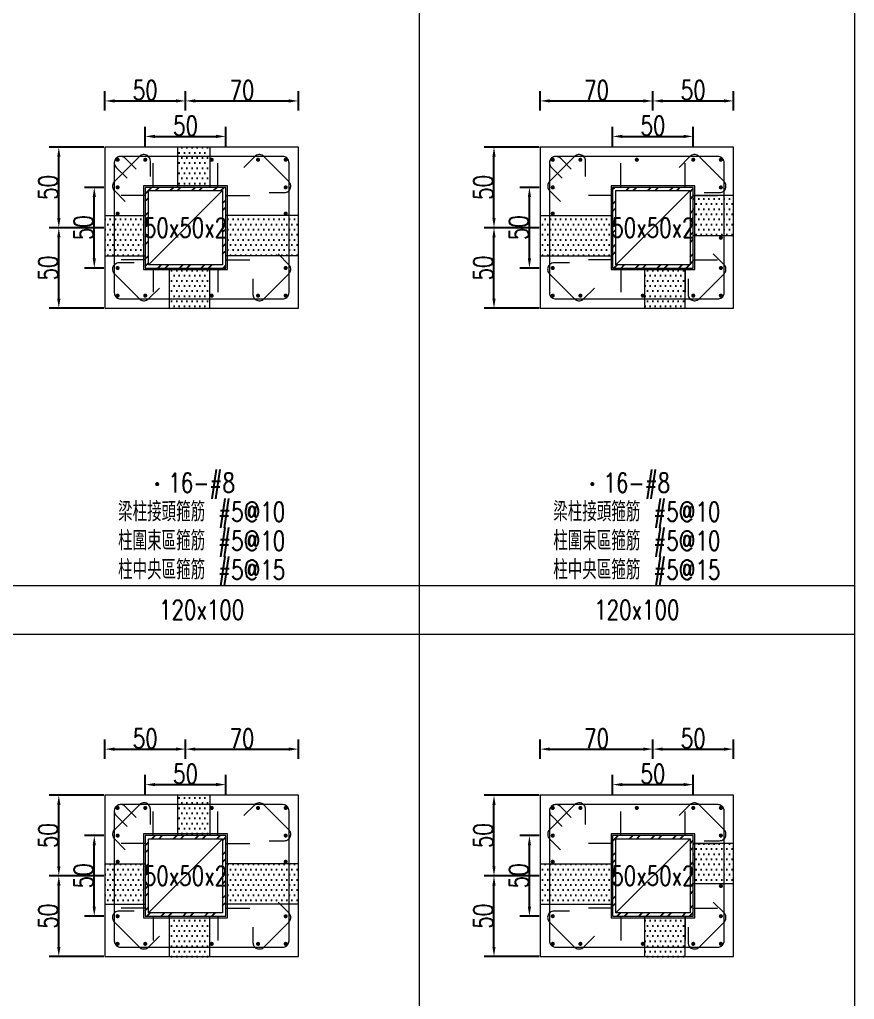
# Model space of a CAD drawing. Header units: millimetres. Extents: x 0 to 3905, y 0 to 8880.
# Drawn here: x 3387 to 3905, y 4999 to 5607 of the extents above; entities that cross this region are included whole.
import ezdxf
from ezdxf.enums import TextEntityAlignment as Align

# ---------------------------------------------------------------- set-up
doc = ezdxf.new("R2010")
doc.units = ezdxf.units.MM
doc.layers.get('DEFPOINTS').update_dxf_attribs({"color": 3})
for name, color, linetype in [('Hatch線', 6, 'Continuous'), ('TC-鋼粱', 132, 'Continuous'), ('主筋斷面', 2, 'Continuous'), ('文字-主筋根數', 7, 'Continuous'), ('文字-剪力筋 中央區', 7, 'Continuous'), ('文字-剪力筋-BC', 7, 'Continuous'), ('文字-剪力筋-圍束區', 7, 'Continuous'), ('文字-斷面尺寸', 7, 'Continuous'), ('文字-輔助字', 7, 'Continuous'), ('柱斷面線', 4, 'Continuous'), ('標註字', 4, 'Continuous'), ('箍筋線', 1, 'Continuous'), ('網格線', 7, 'Continuous'), ('鋼柱', 11, 'Continuous')]:
    doc.layers.add(name, color=color, linetype=linetype)
doc.styles.add('note', font='txt.shx', dxfattribs={"width": 0.75, "height": 12})
doc.styles.add('txt', font='txt.shx', dxfattribs={"height": 0.2, "bigfont": 'chineset.shx'})
doc.dimstyles.new('RCAD_DIM', dxfattribs={"dimtxt": 12, "dimasz": 6, "dimexe": 6, "dimexo": 0.625, "dimtad": 1, "dimdec": 0, "dimdsep": 46, "dimtxsty": 'note', "dimcen": 2.5, "dimclrd": 256, "dimclre": 256, "dimclrt": 256, "dimadec": 0, "dimazin": 0, "dimtfac": 1, "dimtmove": 0, "dimatfit": 3, "dimfxl": 0, "dimtolj": 1, "dimarcsym": 0})

# ---------------------------------------------------------------- blocks, each defined once
blk = doc.blocks.new('*D1938')
at = {"layer": 'DEFPOINTS', "color": 0}
for p in [(3515, 5132.62), (3465, 5126), (3515, 5126)]:
    blk.add_point(p, dxfattribs=at)
at = {"layer": '標註字', "lineweight": -2}
for p, q in [((3465, 5126.62), (3465, 5138.62)), ((3515, 5126.62), (3515, 5138.62)), ((3471, 5132.62), (3509, 5132.62))]:
    blk.add_line(p, q, dxfattribs=at)
at = {"layer": '標註字'}
for points in [[(3471, 5133.62), (3471, 5131.62), (3465, 5132.62)], [(3509, 5131.62), (3509, 5133.62), (3515, 5132.62)]]:
    blk.add_solid(points, dxfattribs=at)
at = {"layer": '標註字', "insert": (3490, 5139.25), "char_height": 12, "attachment_point": 5, "style": 'note'}
blk.add_mtext('\\A1;50', dxfattribs=at)
blk = doc.blocks.new('*D1939')
at = {"layer": 'DEFPOINTS', "color": 0}
for p in [(3433.38, 5101), (3440, 5101), (3440, 5051)]:
    blk.add_point(p, dxfattribs=at)
at = {"layer": '標註字', "lineweight": -2}
for p, q in [((3439.38, 5101), (3427.38, 5101)), ((3433.38, 5057), (3433.38, 5095)), ((3439.38, 5051), (3427.38, 5051))]:
    blk.add_line(p, q, dxfattribs=at)
at = {"layer": '標註字'}
for points in [[(3434.38, 5095), (3432.38, 5095), (3433.38, 5101)], [(3432.38, 5057), (3434.38, 5057), (3433.38, 5051)]]:
    blk.add_solid(points, dxfattribs=at)
at = {"layer": '標註字', "insert": (3426.75, 5076), "char_height": 12, "attachment_point": 5, "rotation": 90, "style": 'note'}
blk.add_mtext('\\A1;50', dxfattribs=at)
blk = doc.blocks.new('*D1940')
at = {"layer": 'DEFPOINTS', "color": 0}
for p in [(3490, 5154.62), (3440, 5148), (3490, 5148)]:
    blk.add_point(p, dxfattribs=at)
at = {"layer": '標註字', "lineweight": -2}
for p, q in [((3440, 5148.62), (3440, 5160.62)), ((3490, 5148.62), (3490, 5160.62)), ((3446, 5154.62), (3484, 5154.62))]:
    blk.add_line(p, q, dxfattribs=at)
at = {"layer": '標註字'}
for points in [[(3446, 5155.62), (3446, 5153.62), (3440, 5154.62)], [(3484, 5153.62), (3484, 5155.62), (3490, 5154.62)]]:
    blk.add_solid(points, dxfattribs=at)
at = {"layer": '標註字', "insert": (3465, 5161.25), "char_height": 12, "attachment_point": 5, "style": 'note'}
blk.add_mtext('\\A1;50', dxfattribs=at)
blk = doc.blocks.new('*D1941')
at = {"layer": 'DEFPOINTS', "color": 0}
for p in [(3560, 5154.62), (3490, 5148), (3560, 5148)]:
    blk.add_point(p, dxfattribs=at)
at = {"layer": '標註字', "lineweight": -2}
for p, q in [((3490, 5148.62), (3490, 5160.62)), ((3560, 5148.62), (3560, 5160.62)), ((3496, 5154.62), (3554, 5154.62))]:
    blk.add_line(p, q, dxfattribs=at)
at = {"layer": '標註字'}
for points in [[(3496, 5155.62), (3496, 5153.62), (3490, 5154.62)], [(3554, 5153.62), (3554, 5155.62), (3560, 5154.62)]]:
    blk.add_solid(points, dxfattribs=at)
at = {"layer": '標註字', "insert": (3525, 5161.25), "char_height": 12, "attachment_point": 5, "style": 'note'}
blk.add_mtext('\\A1;70', dxfattribs=at)
blk = doc.blocks.new('*D1942')
at = {"layer": 'DEFPOINTS', "color": 0}
for p in [(3411.38, 5076), (3440, 5076), (3440, 5026)]:
    blk.add_point(p, dxfattribs=at)
at = {"layer": '標註字', "lineweight": -2}
for p, q in [((3439.38, 5076), (3405.38, 5076)), ((3411.38, 5032), (3411.38, 5070)), ((3439.38, 5026), (3405.38, 5026))]:
    blk.add_line(p, q, dxfattribs=at)
at = {"layer": '標註字'}
for points in [[(3412.38, 5070), (3410.38, 5070), (3411.38, 5076)], [(3410.38, 5032), (3412.38, 5032), (3411.38, 5026)]]:
    blk.add_solid(points, dxfattribs=at)
at = {"layer": '標註字', "insert": (3404.75, 5051), "char_height": 12, "attachment_point": 5, "rotation": 90, "style": 'note'}
blk.add_mtext('\\A1;50', dxfattribs=at)
blk = doc.blocks.new('*D1943')
at = {"layer": 'DEFPOINTS', "color": 0}
for p in [(3411.38, 5126), (3440, 5126), (3440, 5076)]:
    blk.add_point(p, dxfattribs=at)
at = {"layer": '標註字', "lineweight": -2}
for p, q in [((3439.38, 5126), (3405.38, 5126)), ((3411.38, 5082), (3411.38, 5120)), ((3439.38, 5076), (3405.38, 5076))]:
    blk.add_line(p, q, dxfattribs=at)
at = {"layer": '標註字'}
for points in [[(3412.38, 5120), (3410.38, 5120), (3411.38, 5126)], [(3410.38, 5082), (3412.38, 5082), (3411.38, 5076)]]:
    blk.add_solid(points, dxfattribs=at)
at = {"layer": '標註字', "insert": (3404.75, 5101), "char_height": 12, "attachment_point": 5, "rotation": 90, "style": 'note'}
blk.add_mtext('\\A1;50', dxfattribs=at)
blk = doc.blocks.new('Circle_Filled')
at = {"const_width": 0.5}
blk.add_lwpolyline([(-0.25, 0, 1), (0.25, 0, 1)], format="xyb", close=True, dxfattribs=at)
blk = doc.blocks.new('*D1944')
at = {"layer": 'DEFPOINTS', "color": 0}
for p in [(3515, 5534.62), (3465, 5528), (3515, 5528)]:
    blk.add_point(p, dxfattribs=at)
at = {"layer": '標註字', "lineweight": -2}
for p, q in [((3465, 5528.62), (3465, 5540.62)), ((3515, 5528.62), (3515, 5540.62)), ((3471, 5534.62), (3509, 5534.62))]:
    blk.add_line(p, q, dxfattribs=at)
at = {"layer": '標註字'}
for points in [[(3471, 5535.62), (3471, 5533.62), (3465, 5534.62)], [(3509, 5533.62), (3509, 5535.62), (3515, 5534.62)]]:
    blk.add_solid(points, dxfattribs=at)
at = {"layer": '標註字', "insert": (3490, 5541.25), "char_height": 12, "attachment_point": 5, "style": 'note'}
blk.add_mtext('\\A1;50', dxfattribs=at)
blk = doc.blocks.new('*D1945')
at = {"layer": 'DEFPOINTS', "color": 0}
for p in [(3433.38, 5503), (3440, 5503), (3440, 5453)]:
    blk.add_point(p, dxfattribs=at)
at = {"layer": '標註字', "lineweight": -2}
for p, q in [((3439.38, 5503), (3427.38, 5503)), ((3433.38, 5459), (3433.38, 5497)), ((3439.38, 5453), (3427.38, 5453))]:
    blk.add_line(p, q, dxfattribs=at)
at = {"layer": '標註字'}
for points in [[(3434.38, 5497), (3432.38, 5497), (3433.38, 5503)], [(3432.38, 5459), (3434.38, 5459), (3433.38, 5453)]]:
    blk.add_solid(points, dxfattribs=at)
at = {"layer": '標註字', "insert": (3426.75, 5478), "char_height": 12, "attachment_point": 5, "rotation": 90, "style": 'note'}
blk.add_mtext('\\A1;50', dxfattribs=at)
blk = doc.blocks.new('*D1946')
at = {"layer": 'DEFPOINTS', "color": 0}
for p in [(3490, 5556.62), (3440, 5550), (3490, 5550)]:
    blk.add_point(p, dxfattribs=at)
at = {"layer": '標註字', "lineweight": -2}
for p, q in [((3440, 5550.62), (3440, 5562.62)), ((3490, 5550.62), (3490, 5562.62)), ((3446, 5556.62), (3484, 5556.62))]:
    blk.add_line(p, q, dxfattribs=at)
at = {"layer": '標註字'}
for points in [[(3446, 5557.62), (3446, 5555.62), (3440, 5556.62)], [(3484, 5555.62), (3484, 5557.62), (3490, 5556.62)]]:
    blk.add_solid(points, dxfattribs=at)
at = {"layer": '標註字', "insert": (3465, 5563.25), "char_height": 12, "attachment_point": 5, "style": 'note'}
blk.add_mtext('\\A1;50', dxfattribs=at)
blk = doc.blocks.new('*D1947')
at = {"layer": 'DEFPOINTS', "color": 0}
for p in [(3560, 5556.62), (3490, 5550), (3560, 5550)]:
    blk.add_point(p, dxfattribs=at)
at = {"layer": '標註字', "lineweight": -2}
for p, q in [((3490, 5550.62), (3490, 5562.62)), ((3560, 5550.62), (3560, 5562.62)), ((3496, 5556.62), (3554, 5556.62))]:
    blk.add_line(p, q, dxfattribs=at)
at = {"layer": '標註字'}
for points in [[(3496, 5557.62), (3496, 5555.62), (3490, 5556.62)], [(3554, 5555.62), (3554, 5557.62), (3560, 5556.62)]]:
    blk.add_solid(points, dxfattribs=at)
at = {"layer": '標註字', "insert": (3525, 5563.25), "char_height": 12, "attachment_point": 5, "style": 'note'}
blk.add_mtext('\\A1;70', dxfattribs=at)
blk = doc.blocks.new('*D1948')
at = {"layer": 'DEFPOINTS', "color": 0}
for p in [(3411.38, 5478), (3440, 5478), (3440, 5428)]:
    blk.add_point(p, dxfattribs=at)
at = {"layer": '標註字', "lineweight": -2}
for p, q in [((3439.38, 5478), (3405.38, 5478)), ((3411.38, 5434), (3411.38, 5472)), ((3439.38, 5428), (3405.38, 5428))]:
    blk.add_line(p, q, dxfattribs=at)
at = {"layer": '標註字'}
for points in [[(3412.38, 5472), (3410.38, 5472), (3411.38, 5478)], [(3410.38, 5434), (3412.38, 5434), (3411.38, 5428)]]:
    blk.add_solid(points, dxfattribs=at)
at = {"layer": '標註字', "insert": (3404.75, 5453), "char_height": 12, "attachment_point": 5, "rotation": 90, "style": 'note'}
blk.add_mtext('\\A1;50', dxfattribs=at)
blk = doc.blocks.new('*D1949')
at = {"layer": 'DEFPOINTS', "color": 0}
for p in [(3411.38, 5528), (3440, 5528), (3440, 5478)]:
    blk.add_point(p, dxfattribs=at)
at = {"layer": '標註字', "lineweight": -2}
for p, q in [((3439.38, 5528), (3405.38, 5528)), ((3411.38, 5484), (3411.38, 5522)), ((3439.38, 5478), (3405.38, 5478))]:
    blk.add_line(p, q, dxfattribs=at)
at = {"layer": '標註字'}
for points in [[(3412.38, 5522), (3410.38, 5522), (3411.38, 5528)], [(3410.38, 5484), (3412.38, 5484), (3411.38, 5478)]]:
    blk.add_solid(points, dxfattribs=at)
at = {"layer": '標註字', "insert": (3404.75, 5503), "char_height": 12, "attachment_point": 5, "rotation": 90, "style": 'note'}
blk.add_mtext('\\A1;50', dxfattribs=at)
blk = doc.blocks.new('*D2070')
at = {"layer": 'DEFPOINTS', "color": 0}
for p in [(3805, 5132.62), (3755, 5126), (3805, 5126)]:
    blk.add_point(p, dxfattribs=at)
at = {"layer": '標註字', "lineweight": -2}
for p, q in [((3755, 5126.62), (3755, 5138.62)), ((3805, 5126.62), (3805, 5138.62)), ((3761, 5132.62), (3799, 5132.62))]:
    blk.add_line(p, q, dxfattribs=at)
at = {"layer": '標註字'}
for points in [[(3761, 5133.62), (3761, 5131.62), (3755, 5132.62)], [(3799, 5131.62), (3799, 5133.62), (3805, 5132.62)]]:
    blk.add_solid(points, dxfattribs=at)
at = {"layer": '標註字', "insert": (3780, 5139.25), "char_height": 12, "attachment_point": 5, "style": 'note'}
blk.add_mtext('\\A1;50', dxfattribs=at)
blk = doc.blocks.new('*D2071')
at = {"layer": 'DEFPOINTS', "color": 0}
for p in [(3703.375, 5101), (3710, 5101), (3710, 5051)]:
    blk.add_point(p, dxfattribs=at)
at = {"layer": '標註字', "lineweight": -2}
for p, q in [((3709.375, 5101), (3697.375, 5101)), ((3703.375, 5057), (3703.375, 5095)), ((3709.375, 5051), (3697.375, 5051))]:
    blk.add_line(p, q, dxfattribs=at)
at = {"layer": '標註字'}
for points in [[(3704.375, 5095), (3702.375, 5095), (3703.375, 5101)], [(3702.375, 5057), (3704.375, 5057), (3703.375, 5051)]]:
    blk.add_solid(points, dxfattribs=at)
at = {"layer": '標註字', "insert": (3696.75, 5076), "char_height": 12, "attachment_point": 5, "rotation": 90, "style": 'note'}
blk.add_mtext('\\A1;50', dxfattribs=at)
blk = doc.blocks.new('*D2072')
at = {"layer": 'DEFPOINTS', "color": 0}
for p in [(3780, 5154.62), (3710, 5148), (3780, 5148)]:
    blk.add_point(p, dxfattribs=at)
at = {"layer": '標註字', "lineweight": -2}
for p, q in [((3710, 5148.62), (3710, 5160.62)), ((3780, 5148.62), (3780, 5160.62)), ((3716, 5154.62), (3774, 5154.62))]:
    blk.add_line(p, q, dxfattribs=at)
at = {"layer": '標註字'}
for points in [[(3716, 5155.62), (3716, 5153.62), (3710, 5154.62)], [(3774, 5153.62), (3774, 5155.62), (3780, 5154.62)]]:
    blk.add_solid(points, dxfattribs=at)
at = {"layer": '標註字', "insert": (3745, 5161.25), "char_height": 12, "attachment_point": 5, "style": 'note'}
blk.add_mtext('\\A1;70', dxfattribs=at)
blk = doc.blocks.new('*D2073')
at = {"layer": 'DEFPOINTS', "color": 0}
for p in [(3830, 5154.62), (3780, 5148), (3830, 5148)]:
    blk.add_point(p, dxfattribs=at)
at = {"layer": '標註字', "lineweight": -2}
for p, q in [((3780, 5148.62), (3780, 5160.62)), ((3830, 5148.62), (3830, 5160.62)), ((3786, 5154.62), (3824, 5154.62))]:
    blk.add_line(p, q, dxfattribs=at)
at = {"layer": '標註字'}
for points in [[(3786, 5155.62), (3786, 5153.62), (3780, 5154.62)], [(3824, 5153.62), (3824, 5155.62), (3830, 5154.62)]]:
    blk.add_solid(points, dxfattribs=at)
at = {"layer": '標註字', "insert": (3805, 5161.25), "char_height": 12, "attachment_point": 5, "style": 'note'}
blk.add_mtext('\\A1;50', dxfattribs=at)
blk = doc.blocks.new('*D2074')
at = {"layer": 'DEFPOINTS', "color": 0}
for p in [(3681.38, 5076), (3710, 5076), (3710, 5026)]:
    blk.add_point(p, dxfattribs=at)
at = {"layer": '標註字', "lineweight": -2}
for p, q in [((3709.38, 5076), (3675.38, 5076)), ((3681.38, 5032), (3681.38, 5070)), ((3709.38, 5026), (3675.38, 5026))]:
    blk.add_line(p, q, dxfattribs=at)
at = {"layer": '標註字'}
for points in [[(3682.38, 5070), (3680.38, 5070), (3681.38, 5076)], [(3680.38, 5032), (3682.38, 5032), (3681.38, 5026)]]:
    blk.add_solid(points, dxfattribs=at)
at = {"layer": '標註字', "insert": (3674.75, 5051), "char_height": 12, "attachment_point": 5, "rotation": 90, "style": 'note'}
blk.add_mtext('\\A1;50', dxfattribs=at)
blk = doc.blocks.new('*D2075')
at = {"layer": 'DEFPOINTS', "color": 0}
for p in [(3681.38, 5126), (3710, 5126), (3710, 5076)]:
    blk.add_point(p, dxfattribs=at)
at = {"layer": '標註字', "lineweight": -2}
for p, q in [((3709.38, 5126), (3675.38, 5126)), ((3681.38, 5082), (3681.38, 5120)), ((3709.38, 5076), (3675.38, 5076))]:
    blk.add_line(p, q, dxfattribs=at)
at = {"layer": '標註字'}
for points in [[(3682.38, 5120), (3680.38, 5120), (3681.38, 5126)], [(3680.38, 5082), (3682.38, 5082), (3681.38, 5076)]]:
    blk.add_solid(points, dxfattribs=at)
at = {"layer": '標註字', "insert": (3674.75, 5101), "char_height": 12, "attachment_point": 5, "rotation": 90, "style": 'note'}
blk.add_mtext('\\A1;50', dxfattribs=at)
blk = doc.blocks.new('*D2076')
at = {"layer": 'DEFPOINTS', "color": 0}
for p in [(3805, 5534.62), (3755, 5528), (3805, 5528)]:
    blk.add_point(p, dxfattribs=at)
at = {"layer": '標註字', "lineweight": -2}
for p, q in [((3755, 5528.62), (3755, 5540.62)), ((3805, 5528.62), (3805, 5540.62)), ((3761, 5534.62), (3799, 5534.62))]:
    blk.add_line(p, q, dxfattribs=at)
at = {"layer": '標註字'}
for points in [[(3761, 5535.62), (3761, 5533.62), (3755, 5534.62)], [(3799, 5533.62), (3799, 5535.62), (3805, 5534.62)]]:
    blk.add_solid(points, dxfattribs=at)
at = {"layer": '標註字', "insert": (3780, 5541.25), "char_height": 12, "attachment_point": 5, "style": 'note'}
blk.add_mtext('\\A1;50', dxfattribs=at)
blk = doc.blocks.new('*D2077')
at = {"layer": 'DEFPOINTS', "color": 0}
for p in [(3703.375, 5503), (3710, 5503), (3710, 5453)]:
    blk.add_point(p, dxfattribs=at)
at = {"layer": '標註字', "lineweight": -2}
for p, q in [((3709.375, 5503), (3697.375, 5503)), ((3703.375, 5459), (3703.375, 5497)), ((3709.375, 5453), (3697.375, 5453))]:
    blk.add_line(p, q, dxfattribs=at)
at = {"layer": '標註字'}
for points in [[(3704.375, 5497), (3702.375, 5497), (3703.375, 5503)], [(3702.375, 5459), (3704.375, 5459), (3703.375, 5453)]]:
    blk.add_solid(points, dxfattribs=at)
at = {"layer": '標註字', "insert": (3696.75, 5478), "char_height": 12, "attachment_point": 5, "rotation": 90, "style": 'note'}
blk.add_mtext('\\A1;50', dxfattribs=at)
blk = doc.blocks.new('*D2078')
at = {"layer": 'DEFPOINTS', "color": 0}
for p in [(3780, 5556.62), (3710, 5550), (3780, 5550)]:
    blk.add_point(p, dxfattribs=at)
at = {"layer": '標註字', "lineweight": -2}
for p, q in [((3710, 5550.62), (3710, 5562.62)), ((3780, 5550.62), (3780, 5562.62)), ((3716, 5556.62), (3774, 5556.62))]:
    blk.add_line(p, q, dxfattribs=at)
at = {"layer": '標註字'}
for points in [[(3716, 5557.62), (3716, 5555.62), (3710, 5556.62)], [(3774, 5555.62), (3774, 5557.62), (3780, 5556.62)]]:
    blk.add_solid(points, dxfattribs=at)
at = {"layer": '標註字', "insert": (3745, 5563.25), "char_height": 12, "attachment_point": 5, "style": 'note'}
blk.add_mtext('\\A1;70', dxfattribs=at)
blk = doc.blocks.new('*D2079')
at = {"layer": 'DEFPOINTS', "color": 0}
for p in [(3830, 5556.62), (3780, 5550), (3830, 5550)]:
    blk.add_point(p, dxfattribs=at)
at = {"layer": '標註字', "lineweight": -2}
for p, q in [((3780, 5550.62), (3780, 5562.62)), ((3830, 5550.62), (3830, 5562.62)), ((3786, 5556.62), (3824, 5556.62))]:
    blk.add_line(p, q, dxfattribs=at)
at = {"layer": '標註字'}
for points in [[(3786, 5557.62), (3786, 5555.62), (3780, 5556.62)], [(3824, 5555.62), (3824, 5557.62), (3830, 5556.62)]]:
    blk.add_solid(points, dxfattribs=at)
at = {"layer": '標註字', "insert": (3805, 5563.25), "char_height": 12, "attachment_point": 5, "style": 'note'}
blk.add_mtext('\\A1;50', dxfattribs=at)
blk = doc.blocks.new('*D2080')
at = {"layer": 'DEFPOINTS', "color": 0}
for p in [(3681.38, 5478), (3710, 5478), (3710, 5428)]:
    blk.add_point(p, dxfattribs=at)
at = {"layer": '標註字', "lineweight": -2}
for p, q in [((3709.38, 5478), (3675.38, 5478)), ((3681.38, 5434), (3681.38, 5472)), ((3709.38, 5428), (3675.38, 5428))]:
    blk.add_line(p, q, dxfattribs=at)
at = {"layer": '標註字'}
for points in [[(3682.38, 5472), (3680.38, 5472), (3681.38, 5478)], [(3680.38, 5434), (3682.38, 5434), (3681.38, 5428)]]:
    blk.add_solid(points, dxfattribs=at)
at = {"layer": '標註字', "insert": (3674.75, 5453), "char_height": 12, "attachment_point": 5, "rotation": 90, "style": 'note'}
blk.add_mtext('\\A1;50', dxfattribs=at)
blk = doc.blocks.new('*D2081')
at = {"layer": 'DEFPOINTS', "color": 0}
for p in [(3681.38, 5528), (3710, 5528), (3710, 5478)]:
    blk.add_point(p, dxfattribs=at)
at = {"layer": '標註字', "lineweight": -2}
for p, q in [((3709.38, 5528), (3675.38, 5528)), ((3681.38, 5484), (3681.38, 5522)), ((3709.38, 5478), (3675.38, 5478))]:
    blk.add_line(p, q, dxfattribs=at)
at = {"layer": '標註字'}
for points in [[(3682.38, 5522), (3680.38, 5522), (3681.38, 5528)], [(3680.38, 5484), (3682.38, 5484), (3681.38, 5478)]]:
    blk.add_solid(points, dxfattribs=at)
at = {"layer": '標註字', "insert": (3674.75, 5503), "char_height": 12, "attachment_point": 5, "rotation": 90, "style": 'note'}
blk.add_mtext('\\A1;50', dxfattribs=at)

msp = doc.modelspace()

# ---------------------------------------------------------------- hatches: boundary and pattern name
at = {"layer": 'Hatch線'}
h = msp.add_hatch(dxfattribs=at)
h.set_pattern_fill('ANSI32', color=256, style=0)
h.paths.add_polyline_path([(3465, 5453), (3515, 5453), (3515, 5503), (3465, 5503)], flags=17)
h.paths.add_polyline_path([(3467, 5455), (3467, 5501), (3513, 5501), (3513, 5455)])
h = msp.add_hatch(dxfattribs=at)
h.set_pattern_fill('ANSI32', color=256, style=0)
h.paths.add_polyline_path([(3755, 5453), (3805, 5453), (3805, 5503), (3755, 5503)], flags=17)
h.paths.add_polyline_path([(3757, 5455), (3757, 5501), (3803, 5501), (3803, 5455)])
h = msp.add_hatch(dxfattribs=at)
h.set_pattern_fill('ANSI32', color=256, style=0)
h.paths.add_polyline_path([(3465, 5051), (3515, 5051), (3515, 5101), (3465, 5101)], flags=17)
h.paths.add_polyline_path([(3467, 5053), (3467, 5099), (3513, 5099), (3513, 5053)])
h = msp.add_hatch(dxfattribs=at)
h.set_pattern_fill('ANSI32', color=256, style=0)
h.paths.add_polyline_path([(3755, 5051), (3805, 5051), (3805, 5101), (3755, 5101)], flags=17)
h.paths.add_polyline_path([(3757, 5053), (3757, 5099), (3803, 5099), (3803, 5053)])
at = {"layer": 'TC-鋼粱'}
h = msp.add_hatch(dxfattribs=at)
h.set_pattern_fill('DOTS', color=256, scale=2, style=0)
h.paths.add_polyline_path([(3505, 5528), (3485, 5528), (3485, 5503), (3505, 5503)], flags=17)
h = msp.add_hatch(dxfattribs=at)
h.set_pattern_fill('DOTS', color=256, scale=2, style=0)
h.paths.add_polyline_path([(3830, 5473), (3830, 5498), (3805, 5498), (3805, 5473)], flags=17)
h = msp.add_hatch(dxfattribs=at)
h.set_pattern_fill('DOTS', color=256, scale=2, style=0)
h.paths.add_polyline_path([(3440, 5485.5), (3440, 5460.5), (3465, 5460.5), (3465, 5485.5)], flags=17)
h = msp.add_hatch(dxfattribs=at)
h.set_pattern_fill('DOTS', color=256, scale=2, style=0)
h.paths.add_polyline_path([(3560, 5460.5), (3560, 5485.5), (3515, 5485.5), (3515, 5460.5)], flags=17)
h = msp.add_hatch(dxfattribs=at)
h.set_pattern_fill('DOTS', color=256, scale=2, style=0)
h.paths.add_polyline_path([(3710, 5485.5), (3710, 5460.5), (3755, 5460.5), (3755, 5485.5)], flags=17)
h = msp.add_hatch(dxfattribs=at)
h.set_pattern_fill('DOTS', color=256, scale=2, style=0)
h.paths.add_polyline_path([(3480, 5428), (3505, 5428), (3505, 5453), (3480, 5453)], flags=17)
h = msp.add_hatch(dxfattribs=at)
h.set_pattern_fill('DOTS', color=256, scale=2, style=0)
h.paths.add_polyline_path([(3775, 5428), (3800, 5428), (3800, 5453), (3775, 5453)], flags=17)
h = msp.add_hatch(dxfattribs=at)
h.set_pattern_fill('DOTS', color=256, scale=2, style=0)
h.paths.add_polyline_path([(3505, 5126), (3485, 5126), (3485, 5101), (3505, 5101)], flags=17)
h = msp.add_hatch(dxfattribs=at)
h.set_pattern_fill('DOTS', color=256, scale=2, style=0)
h.paths.add_polyline_path([(3830, 5071), (3830, 5096), (3805, 5096), (3805, 5071)], flags=17)
h = msp.add_hatch(dxfattribs=at)
h.set_pattern_fill('DOTS', color=256, scale=2, style=0)
h.paths.add_polyline_path([(3440, 5083.5), (3440, 5058.5), (3465, 5058.5), (3465, 5083.5)], flags=17)
h = msp.add_hatch(dxfattribs=at)
h.set_pattern_fill('DOTS', color=256, scale=2, style=0)
h.paths.add_polyline_path([(3560, 5058.5), (3560, 5083.5), (3515, 5083.5), (3515, 5058.5)], flags=17)
h = msp.add_hatch(dxfattribs=at)
h.set_pattern_fill('DOTS', color=256, scale=2, style=0)
h.paths.add_polyline_path([(3710, 5083.5), (3710, 5058.5), (3755, 5058.5), (3755, 5083.5)], flags=17)
h = msp.add_hatch(dxfattribs=at)
h.set_pattern_fill('DOTS', color=256, scale=2, style=0)
h.paths.add_polyline_path([(3480, 5026), (3505, 5026), (3505, 5051), (3480, 5051)], flags=17)
h = msp.add_hatch(dxfattribs=at)
h.set_pattern_fill('DOTS', color=256, scale=2, style=0)
h.paths.add_polyline_path([(3775, 5026), (3800, 5026), (3800, 5051), (3775, 5051)], flags=17)

# ---------------------------------------------------------------- linework, layer by layer
at = {"layer": 'DEFPOINTS', "lineweight": 5}
for points in [[(3470, 5503), (3470, 5518)], [(3510, 5503), (3510, 5518)], [(3760, 5503), (3760, 5518)], [(3800, 5503), (3800, 5518)], [(3465, 5452), (3516, 5452), (3516, 5504), (3464, 5504), (3464, 5452), (3465, 5452)], [(3467, 5455), (3513, 5501)], [(3755, 5452), (3806, 5452), (3806, 5504), (3754, 5504), (3754, 5452), (3755, 5452)], [(3757, 5455), (3803, 5501)], [(3465, 5498), (3450, 5498)], [(3515, 5498), (3530, 5498)], [(3755, 5498), (3740, 5498)], [(3805, 5498), (3820, 5498)], [(3465, 5458), (3450, 5458)], [(3515, 5458), (3530, 5458)], [(3755, 5458), (3740, 5458)], [(3805, 5458), (3820, 5458)], [(3470, 5453), (3470, 5438)], [(3510, 5453), (3510, 5438)], [(3760, 5453), (3760, 5438)], [(3800, 5453), (3800, 5438)], [(3470, 5101), (3470, 5116)], [(3510, 5101), (3510, 5116)], [(3760, 5101), (3760, 5116)], [(3800, 5101), (3800, 5116)], [(3465, 5050), (3516, 5050), (3516, 5102), (3464, 5102), (3464, 5050), (3465, 5050)], [(3467, 5053), (3513, 5099)], [(3755, 5050), (3806, 5050), (3806, 5102), (3754, 5102), (3754, 5050), (3755, 5050)], [(3757, 5053), (3803, 5099)], [(3465, 5096), (3450, 5096)], [(3515, 5096), (3530, 5096)], [(3755, 5096), (3740, 5096)], [(3805, 5096), (3820, 5096)], [(3465, 5056), (3450, 5056)], [(3515, 5056), (3530, 5056)], [(3755, 5056), (3740, 5056)], [(3805, 5056), (3820, 5056)], [(3470, 5051), (3470, 5036)], [(3510, 5051), (3510, 5036)], [(3760, 5051), (3760, 5036)], [(3800, 5051), (3800, 5036)]]:
    msp.add_lwpolyline(points, dxfattribs=at)
at = {"layer": 'TC-鋼粱', "lineweight": 5}
for points in [[(3485, 5528), (3485, 5503)], [(3505, 5528), (3505, 5503)], [(3830, 5498), (3805, 5498)], [(3440, 5485.5), (3465, 5485.5)], [(3560, 5485.5), (3515, 5485.5)], [(3710, 5485.5), (3755, 5485.5)], [(3830, 5473), (3805, 5473)], [(3440, 5460.5), (3465, 5460.5)], [(3560, 5460.5), (3515, 5460.5)], [(3710, 5460.5), (3755, 5460.5)], [(3480, 5428), (3480, 5453)], [(3505, 5428), (3505, 5453)], [(3775, 5428), (3775, 5453)], [(3800, 5428), (3800, 5453)], [(3485, 5126), (3485, 5101)], [(3505, 5126), (3505, 5101)], [(3830, 5096), (3805, 5096)], [(3440, 5083.5), (3465, 5083.5)], [(3560, 5083.5), (3515, 5083.5)], [(3710, 5083.5), (3755, 5083.5)], [(3830, 5071), (3805, 5071)], [(3440, 5058.5), (3465, 5058.5)], [(3560, 5058.5), (3515, 5058.5)], [(3710, 5058.5), (3755, 5058.5)], [(3480, 5026), (3480, 5051)], [(3505, 5026), (3505, 5051)], [(3775, 5026), (3775, 5051)], [(3800, 5026), (3800, 5051)]]:
    msp.add_lwpolyline(points, dxfattribs=at)
at = {"layer": '柱斷面線', "lineweight": 5}
for points in [[(3440, 5428), (3560, 5428), (3560, 5528), (3440, 5528), (3440, 5428)], [(3710, 5428), (3830, 5428), (3830, 5528), (3710, 5528), (3710, 5428)], [(3440, 5026), (3560, 5026), (3560, 5126), (3440, 5126), (3440, 5026)], [(3710, 5026), (3830, 5026), (3830, 5126), (3710, 5126), (3710, 5026)]]:
    msp.add_lwpolyline(points, dxfattribs=at)
at = {"layer": '箍筋線', "lineweight": 5}
for points in [[(3468.19, 5509.81), (3468.19, 5519.35), (3468.13, 5520.02), (3467.96, 5520.66), (3467.69, 5521.27), (3467.32, 5521.83), (3466.86, 5522.32), (3466.33, 5522.72), (3465.73, 5523.02), (3465.1, 5523.23), (3464.43, 5523.32), (3463.77, 5523.3), (3463.11, 5523.17), (3462.49, 5522.93), (3461.91, 5522.59), (3461.4, 5522.16), (3445.84, 5506.6), (3445.39, 5506.07), (3445.05, 5505.47), (3444.81, 5504.82), (3444.69, 5504.13), (3444.69, 5503.44), (3444.81, 5502.76), (3445.05, 5502.11), (3445.39, 5501.51), (3445.84, 5500.98), (3452.58, 5494.23)], [(3459.33, 5514.29), (3452.58, 5521.04), (3452.07, 5521.47), (3451.49, 5521.81), (3450.87, 5522.05), (3450.22, 5522.18), (3449.55, 5522.2), (3448.89, 5522.11), (3448.25, 5521.9), (3447.66, 5521.6), (3447.12, 5521.19), (3446.66, 5520.71), (3446.29, 5520.15), (3446.02, 5519.54), (3445.85, 5518.9), (3445.79, 5518.23), (3445.79, 5437.77), (3445.86, 5437.08), (3446.03, 5436.41), (3446.33, 5435.78), (3446.72, 5435.21), (3447.21, 5434.72), (3447.78, 5434.33), (3448.41, 5434.03), (3449.08, 5433.86), (3449.77, 5433.79), (3550.23, 5433.79), (3550.92, 5433.86), (3551.59, 5434.03), (3552.22, 5434.33), (3552.79, 5434.72), (3553.28, 5435.21), (3553.67, 5435.78), (3553.97, 5436.41), (3554.14, 5437.08), (3554.21, 5437.77), (3554.21, 5518.23), (3554.14, 5518.92), (3553.97, 5519.59), (3553.67, 5520.22), (3553.28, 5520.79), (3552.79, 5521.28), (3552.22, 5521.67), (3551.59, 5521.97), (3550.92, 5522.14), (3550.23, 5522.21), (3449.77, 5522.21), (3449.1, 5522.15), (3448.46, 5521.98), (3447.85, 5521.71), (3447.29, 5521.34), (3446.81, 5520.88), (3446.4, 5520.34), (3446.1, 5519.75), (3445.89, 5519.11), (3445.8, 5518.45), (3445.82, 5517.78), (3445.95, 5517.13), (3446.19, 5516.51), (3446.53, 5515.93), (3446.96, 5515.42), (3453.71, 5508.67)], [(3541.81, 5499.81), (3551.35, 5499.81), (3552.02, 5499.87), (3552.66, 5500.04), (3553.27, 5500.31), (3553.83, 5500.68), (3554.32, 5501.14), (3554.72, 5501.67), (3555.02, 5502.27), (3555.23, 5502.9), (3555.32, 5503.57), (3555.3, 5504.23), (3555.17, 5504.89), (3554.93, 5505.51), (3554.59, 5506.09), (3554.16, 5506.6), (3538.6, 5522.16), (3538.07, 5522.61), (3537.47, 5522.95), (3536.82, 5523.19), (3536.13, 5523.31), (3535.44, 5523.31), (3534.76, 5523.19), (3534.11, 5522.95), (3533.51, 5522.61), (3532.98, 5522.16), (3526.23, 5515.42)], [(3738.19, 5509.81), (3738.19, 5519.35), (3738.13, 5520.02), (3737.96, 5520.66), (3737.69, 5521.27), (3737.32, 5521.83), (3736.86, 5522.32), (3736.33, 5522.72), (3735.73, 5523.02), (3735.1, 5523.23), (3734.43, 5523.32), (3733.77, 5523.3), (3733.11, 5523.17), (3732.49, 5522.93), (3731.91, 5522.59), (3731.4, 5522.16), (3715.84, 5506.6), (3715.39, 5506.07), (3715.05, 5505.47), (3714.81, 5504.82), (3714.69, 5504.13), (3714.69, 5503.44), (3714.81, 5502.76), (3715.05, 5502.11), (3715.39, 5501.51), (3715.84, 5500.98), (3722.58, 5494.23)], [(3729.33, 5514.29), (3722.58, 5521.04), (3722.07, 5521.47), (3721.49, 5521.81), (3720.87, 5522.05), (3720.22, 5522.18), (3719.55, 5522.2), (3718.89, 5522.11), (3718.25, 5521.9), (3717.66, 5521.6), (3717.12, 5521.19), (3716.66, 5520.71), (3716.29, 5520.15), (3716.02, 5519.54), (3715.85, 5518.9), (3715.79, 5518.23), (3715.79, 5437.77), (3715.86, 5437.08), (3716.03, 5436.41), (3716.33, 5435.78), (3716.72, 5435.21), (3717.21, 5434.72), (3717.78, 5434.33), (3718.41, 5434.03), (3719.08, 5433.86), (3719.77, 5433.79), (3820.23, 5433.79), (3820.92, 5433.86), (3821.59, 5434.03), (3822.22, 5434.33), (3822.79, 5434.72), (3823.28, 5435.21), (3823.67, 5435.78), (3823.97, 5436.41), (3824.14, 5437.08), (3824.21, 5437.77), (3824.21, 5518.23), (3824.14, 5518.92), (3823.97, 5519.59), (3823.67, 5520.22), (3823.28, 5520.79), (3822.79, 5521.28), (3822.22, 5521.67), (3821.59, 5521.97), (3820.92, 5522.14), (3820.23, 5522.21), (3719.77, 5522.21), (3719.1, 5522.15), (3718.46, 5521.98), (3717.85, 5521.71), (3717.29, 5521.34), (3716.81, 5520.88), (3716.4, 5520.34), (3716.1, 5519.75), (3715.89, 5519.11), (3715.8, 5518.45), (3715.82, 5517.78), (3715.95, 5517.13), (3716.19, 5516.51), (3716.53, 5515.93), (3716.96, 5515.42), (3723.71, 5508.67)], [(3811.81, 5499.81), (3821.35, 5499.81), (3822.02, 5499.87), (3822.66, 5500.04), (3823.27, 5500.31), (3823.83, 5500.68), (3824.32, 5501.14), (3824.72, 5501.67), (3825.02, 5502.27), (3825.23, 5502.9), (3825.32, 5503.57), (3825.3, 5504.23), (3825.17, 5504.89), (3824.93, 5505.51), (3824.59, 5506.09), (3824.16, 5506.6), (3808.6, 5522.16), (3808.07, 5522.61), (3807.47, 5522.95), (3806.82, 5523.19), (3806.13, 5523.31), (3805.44, 5523.31), (3804.76, 5523.19), (3804.11, 5522.95), (3803.51, 5522.61), (3802.98, 5522.16), (3796.23, 5515.42)], [(3531.81, 5446.19), (3531.81, 5436.65), (3531.87, 5435.98), (3532.04, 5435.34), (3532.31, 5434.73), (3532.68, 5434.17), (3533.14, 5433.68), (3533.67, 5433.28), (3534.27, 5432.98), (3534.9, 5432.77), (3535.57, 5432.68), (3536.23, 5432.7), (3536.89, 5432.83), (3537.51, 5433.07), (3538.09, 5433.41), (3538.6, 5433.84), (3554.16, 5449.4), (3554.61, 5449.93), (3554.95, 5450.53), (3555.19, 5451.18), (3555.31, 5451.87), (3555.31, 5452.56), (3555.19, 5453.24), (3554.95, 5453.89), (3554.61, 5454.49), (3554.16, 5455.02), (3547.42, 5461.77)], [(3801.81, 5446.19), (3801.81, 5436.65), (3801.87, 5435.98), (3802.04, 5435.34), (3802.31, 5434.73), (3802.68, 5434.17), (3803.14, 5433.68), (3803.67, 5433.28), (3804.27, 5432.98), (3804.9, 5432.77), (3805.57, 5432.68), (3806.23, 5432.7), (3806.89, 5432.83), (3807.51, 5433.07), (3808.09, 5433.41), (3808.6, 5433.84), (3824.16, 5449.4), (3824.61, 5449.93), (3824.95, 5450.53), (3825.19, 5451.18), (3825.31, 5451.87), (3825.31, 5452.56), (3825.19, 5453.24), (3824.95, 5453.89), (3824.61, 5454.49), (3824.16, 5455.02), (3817.42, 5461.77)], [(3458.19, 5456.19), (3448.65, 5456.19), (3447.98, 5456.13), (3447.34, 5455.96), (3446.73, 5455.69), (3446.17, 5455.32), (3445.68, 5454.86), (3445.28, 5454.33), (3444.98, 5453.73), (3444.77, 5453.1), (3444.68, 5452.43), (3444.7, 5451.77), (3444.83, 5451.11), (3445.07, 5450.49), (3445.41, 5449.91), (3445.84, 5449.4), (3461.4, 5433.84), (3461.93, 5433.39), (3462.53, 5433.05), (3463.18, 5432.81), (3463.87, 5432.69), (3464.56, 5432.69), (3465.24, 5432.81), (3465.89, 5433.05), (3466.49, 5433.39), (3467.02, 5433.84), (3473.77, 5440.58)], [(3728.19, 5456.19), (3718.65, 5456.19), (3717.98, 5456.13), (3717.34, 5455.96), (3716.73, 5455.69), (3716.17, 5455.32), (3715.68, 5454.86), (3715.28, 5454.33), (3714.98, 5453.73), (3714.77, 5453.1), (3714.68, 5452.43), (3714.7, 5451.77), (3714.83, 5451.11), (3715.07, 5450.49), (3715.41, 5449.91), (3715.84, 5449.4), (3731.4, 5433.84), (3731.93, 5433.39), (3732.53, 5433.05), (3733.18, 5432.81), (3733.87, 5432.69), (3734.56, 5432.69), (3735.24, 5432.81), (3735.89, 5433.05), (3736.49, 5433.39), (3737.02, 5433.84), (3743.77, 5440.58)], [(3468.19, 5107.81), (3468.19, 5117.35), (3468.13, 5118.02), (3467.96, 5118.66), (3467.69, 5119.27), (3467.32, 5119.83), (3466.86, 5120.32), (3466.33, 5120.72), (3465.73, 5121.02), (3465.1, 5121.23), (3464.43, 5121.32), (3463.77, 5121.3), (3463.11, 5121.17), (3462.49, 5120.93), (3461.91, 5120.59), (3461.4, 5120.16), (3445.84, 5104.6), (3445.39, 5104.07), (3445.05, 5103.47), (3444.81, 5102.82), (3444.69, 5102.13), (3444.69, 5101.44), (3444.81, 5100.76), (3445.05, 5100.11), (3445.39, 5099.51), (3445.84, 5098.98), (3452.58, 5092.23)], [(3459.33, 5112.29), (3452.58, 5119.04), (3452.07, 5119.47), (3451.49, 5119.81), (3450.87, 5120.05), (3450.22, 5120.18), (3449.55, 5120.2), (3448.89, 5120.11), (3448.25, 5119.9), (3447.66, 5119.6), (3447.12, 5119.19), (3446.66, 5118.71), (3446.29, 5118.15), (3446.02, 5117.54), (3445.85, 5116.9), (3445.79, 5116.23), (3445.79, 5035.77), (3445.86, 5035.08), (3446.03, 5034.41), (3446.33, 5033.78), (3446.72, 5033.21), (3447.21, 5032.72), (3447.78, 5032.33), (3448.41, 5032.03), (3449.08, 5031.86), (3449.77, 5031.79), (3550.23, 5031.79), (3550.92, 5031.86), (3551.59, 5032.03), (3552.22, 5032.33), (3552.79, 5032.72), (3553.28, 5033.21), (3553.67, 5033.78), (3553.97, 5034.41), (3554.14, 5035.08), (3554.21, 5035.77), (3554.21, 5116.23), (3554.14, 5116.92), (3553.97, 5117.59), (3553.67, 5118.22), (3553.28, 5118.79), (3552.79, 5119.28), (3552.22, 5119.67), (3551.59, 5119.97), (3550.92, 5120.14), (3550.23, 5120.21), (3449.77, 5120.21), (3449.1, 5120.15), (3448.46, 5119.98), (3447.85, 5119.71), (3447.29, 5119.34), (3446.81, 5118.88), (3446.4, 5118.34), (3446.1, 5117.75), (3445.89, 5117.11), (3445.8, 5116.45), (3445.82, 5115.78), (3445.95, 5115.13), (3446.19, 5114.51), (3446.53, 5113.93), (3446.96, 5113.42), (3453.71, 5106.67)], [(3541.81, 5097.81), (3551.35, 5097.81), (3552.02, 5097.87), (3552.66, 5098.04), (3553.27, 5098.31), (3553.83, 5098.68), (3554.32, 5099.14), (3554.72, 5099.67), (3555.02, 5100.27), (3555.23, 5100.9), (3555.32, 5101.57), (3555.3, 5102.23), (3555.17, 5102.89), (3554.93, 5103.51), (3554.59, 5104.09), (3554.16, 5104.6), (3538.6, 5120.16), (3538.07, 5120.61), (3537.47, 5120.95), (3536.82, 5121.19), (3536.13, 5121.31), (3535.44, 5121.31), (3534.76, 5121.19), (3534.11, 5120.95), (3533.51, 5120.61), (3532.98, 5120.16), (3526.23, 5113.42)], [(3738.19, 5107.81), (3738.19, 5117.35), (3738.13, 5118.02), (3737.96, 5118.66), (3737.69, 5119.27), (3737.32, 5119.83), (3736.86, 5120.32), (3736.33, 5120.72), (3735.73, 5121.02), (3735.1, 5121.23), (3734.43, 5121.32), (3733.77, 5121.3), (3733.11, 5121.17), (3732.49, 5120.93), (3731.91, 5120.59), (3731.4, 5120.16), (3715.84, 5104.6), (3715.39, 5104.07), (3715.05, 5103.47), (3714.81, 5102.82), (3714.69, 5102.13), (3714.69, 5101.44), (3714.81, 5100.76), (3715.05, 5100.11), (3715.39, 5099.51), (3715.84, 5098.98), (3722.58, 5092.23)], [(3729.33, 5112.29), (3722.58, 5119.04), (3722.07, 5119.47), (3721.49, 5119.81), (3720.87, 5120.05), (3720.22, 5120.18), (3719.55, 5120.2), (3718.89, 5120.11), (3718.25, 5119.9), (3717.66, 5119.6), (3717.12, 5119.19), (3716.66, 5118.71), (3716.29, 5118.15), (3716.02, 5117.54), (3715.85, 5116.9), (3715.79, 5116.23), (3715.79, 5035.77), (3715.86, 5035.08), (3716.03, 5034.41), (3716.33, 5033.78), (3716.72, 5033.21), (3717.21, 5032.72), (3717.78, 5032.33), (3718.41, 5032.03), (3719.08, 5031.86), (3719.77, 5031.79), (3820.23, 5031.79), (3820.92, 5031.86), (3821.59, 5032.03), (3822.22, 5032.33), (3822.79, 5032.72), (3823.28, 5033.21), (3823.67, 5033.78), (3823.97, 5034.41), (3824.14, 5035.08), (3824.21, 5035.77), (3824.21, 5116.23), (3824.14, 5116.92), (3823.97, 5117.59), (3823.67, 5118.22), (3823.28, 5118.79), (3822.79, 5119.28), (3822.22, 5119.67), (3821.59, 5119.97), (3820.92, 5120.14), (3820.23, 5120.21), (3719.77, 5120.21), (3719.1, 5120.15), (3718.46, 5119.98), (3717.85, 5119.71), (3717.29, 5119.34), (3716.81, 5118.88), (3716.4, 5118.34), (3716.1, 5117.75), (3715.89, 5117.11), (3715.8, 5116.45), (3715.82, 5115.78), (3715.95, 5115.13), (3716.19, 5114.51), (3716.53, 5113.93), (3716.96, 5113.42), (3723.71, 5106.67)], [(3811.81, 5097.81), (3821.35, 5097.81), (3822.02, 5097.87), (3822.66, 5098.04), (3823.27, 5098.31), (3823.83, 5098.68), (3824.32, 5099.14), (3824.72, 5099.67), (3825.02, 5100.27), (3825.23, 5100.9), (3825.32, 5101.57), (3825.3, 5102.23), (3825.17, 5102.89), (3824.93, 5103.51), (3824.59, 5104.09), (3824.16, 5104.6), (3808.6, 5120.16), (3808.07, 5120.61), (3807.47, 5120.95), (3806.82, 5121.19), (3806.13, 5121.31), (3805.44, 5121.31), (3804.76, 5121.19), (3804.11, 5120.95), (3803.51, 5120.61), (3802.98, 5120.16), (3796.23, 5113.42)], [(3531.81, 5044.19), (3531.81, 5034.65), (3531.87, 5033.98), (3532.04, 5033.34), (3532.31, 5032.73), (3532.68, 5032.17), (3533.14, 5031.68), (3533.67, 5031.28), (3534.27, 5030.98), (3534.9, 5030.77), (3535.57, 5030.68), (3536.23, 5030.7), (3536.89, 5030.83), (3537.51, 5031.07), (3538.09, 5031.41), (3538.6, 5031.84), (3554.16, 5047.4), (3554.61, 5047.93), (3554.95, 5048.53), (3555.19, 5049.18), (3555.31, 5049.87), (3555.31, 5050.56), (3555.19, 5051.24), (3554.95, 5051.89), (3554.61, 5052.49), (3554.16, 5053.02), (3547.42, 5059.77)], [(3801.81, 5044.19), (3801.81, 5034.65), (3801.87, 5033.98), (3802.04, 5033.34), (3802.31, 5032.73), (3802.68, 5032.17), (3803.14, 5031.68), (3803.67, 5031.28), (3804.27, 5030.98), (3804.9, 5030.77), (3805.57, 5030.68), (3806.23, 5030.7), (3806.89, 5030.83), (3807.51, 5031.07), (3808.09, 5031.41), (3808.6, 5031.84), (3824.16, 5047.4), (3824.61, 5047.93), (3824.95, 5048.53), (3825.19, 5049.18), (3825.31, 5049.87), (3825.31, 5050.56), (3825.19, 5051.24), (3824.95, 5051.89), (3824.61, 5052.49), (3824.16, 5053.02), (3817.42, 5059.77)], [(3458.19, 5054.19), (3448.65, 5054.19), (3447.98, 5054.13), (3447.34, 5053.96), (3446.73, 5053.69), (3446.17, 5053.32), (3445.68, 5052.86), (3445.28, 5052.33), (3444.98, 5051.73), (3444.77, 5051.1), (3444.68, 5050.43), (3444.7, 5049.77), (3444.83, 5049.11), (3445.07, 5048.49), (3445.41, 5047.91), (3445.84, 5047.4), (3461.4, 5031.84), (3461.93, 5031.39), (3462.53, 5031.05), (3463.18, 5030.81), (3463.87, 5030.69), (3464.56, 5030.69), (3465.24, 5030.81), (3465.89, 5031.05), (3466.49, 5031.39), (3467.02, 5031.84), (3473.77, 5038.58)], [(3728.19, 5054.19), (3718.65, 5054.19), (3717.98, 5054.13), (3717.34, 5053.96), (3716.73, 5053.69), (3716.17, 5053.32), (3715.68, 5052.86), (3715.28, 5052.33), (3714.98, 5051.73), (3714.77, 5051.1), (3714.68, 5050.43), (3714.7, 5049.77), (3714.83, 5049.11), (3715.07, 5048.49), (3715.41, 5047.91), (3715.84, 5047.4), (3731.4, 5031.84), (3731.93, 5031.39), (3732.53, 5031.05), (3733.18, 5030.81), (3733.87, 5030.69), (3734.56, 5030.69), (3735.24, 5030.81), (3735.89, 5031.05), (3736.49, 5031.39), (3737.02, 5031.84), (3743.77, 5038.58)]]:
    msp.add_lwpolyline(points, dxfattribs=at)
at = {"layer": '網格線', "lineweight": 5}
for points in [[(3635, 5628), (3635, 5256)], [(3905, 5628), (3905, 5256)], [(3365, 5256), (3635, 5256)], [(3635, 5256), (3905, 5256)], [(3635, 5256), (3635, 5226)], [(3905, 5256), (3905, 5226)], [(3365, 5226), (3635, 5226)], [(3635, 5226), (3905, 5226)], [(3635, 5226), (3635, 4854)], [(3905, 5226), (3905, 4854)]]:
    msp.add_lwpolyline(points, dxfattribs=at)
at = {"layer": '鋼柱', "lineweight": 5}
for points in [[(3465, 5453), (3515, 5453), (3515, 5503), (3465, 5503), (3465, 5453)], [(3467, 5455), (3467, 5501), (3513, 5501), (3513, 5455), (3467, 5455)], [(3755, 5453), (3805, 5453), (3805, 5503), (3755, 5503), (3755, 5453)], [(3757, 5455), (3757, 5501), (3803, 5501), (3803, 5455), (3757, 5455)], [(3465, 5051), (3515, 5051), (3515, 5101), (3465, 5101), (3465, 5051)], [(3467, 5053), (3467, 5099), (3513, 5099), (3513, 5053), (3467, 5053)], [(3755, 5051), (3805, 5051), (3805, 5101), (3755, 5101), (3755, 5051)], [(3757, 5053), (3757, 5099), (3803, 5099), (3803, 5053), (3757, 5053)]]:
    msp.add_lwpolyline(points, dxfattribs=at)

# ---------------------------------------------------------------- block references
at = {"layer": '主筋斷面', "lineweight": 5, "xscale": 2.539999961853027, "yscale": 2.539999961853027}
for p in [(3447.86, 5520.14), (3465, 5520.14), (3506.27, 5520.14), (3535, 5520.14), (3552.14, 5520.14), (3717.86, 5520.14), (3735, 5520.14), (3770, 5520.14), (3805, 5520.14), (3822.14, 5520.14), (3447.86, 5503), (3552.14, 5503), (3717.86, 5503), (3822.14, 5503), (3447.86, 5486.77), (3552.14, 5486.77), (3717.86, 5486.77), (3822.14, 5471.73), (3447.86, 5453), (3552.14, 5453), (3717.86, 5453), (3822.14, 5453), (3447.86, 5435.86), (3465, 5435.86), (3506.27, 5435.86), (3535, 5435.86), (3552.14, 5435.86), (3717.86, 5435.86), (3735, 5435.86), (3773.73, 5435.86), (3805, 5435.86), (3822.14, 5435.86), (3472.42, 5319), (3742.42, 5319), (3447.86, 5118.14), (3465, 5118.14), (3506.27, 5118.14), (3535, 5118.14), (3552.14, 5118.14), (3717.86, 5118.14), (3735, 5118.14), (3770, 5118.14), (3805, 5118.14), (3822.14, 5118.14), (3447.86, 5101), (3552.14, 5101), (3717.86, 5101), (3822.14, 5101), (3447.86, 5084.77), (3552.14, 5084.77), (3717.86, 5084.77), (3822.14, 5069.73), (3447.86, 5051), (3552.14, 5051), (3717.86, 5051), (3822.14, 5051), (3447.86, 5033.86), (3465, 5033.86), (3506.27, 5033.86), (3535, 5033.86), (3552.14, 5033.86), (3717.86, 5033.86), (3735, 5033.86), (3773.73, 5033.86), (3805, 5033.86), (3822.14, 5033.86)]:
    msp.add_blockref('Circle_Filled', p, dxfattribs=at)

# ---------------------------------------------------------------- texts
at = {"layer": '文字-主筋根數', "style": 'txt', "width": 0.75}
for p in [(3500, 5319), (3770, 5319)]:
    msp.add_text('16-#8', height=12, dxfattribs=at).set_placement(p, align=Align.MIDDLE)
at = {"layer": '文字-剪力筋 中央區', "style": 'txt', "width": 0.75}
for p in [(3500, 5265), (3770, 5265)]:
    msp.add_text('柱中央區箍筋 #5@15', height=12, dxfattribs=at).set_placement(p, align=Align.MIDDLE)
at = {"layer": '文字-剪力筋-BC', "style": 'txt', "width": 0.75}
for p in [(3500, 5301), (3770, 5301)]:
    msp.add_text('梁柱接頭箍筋 #5@10', height=12, dxfattribs=at).set_placement(p, align=Align.MIDDLE)
at = {"layer": '文字-剪力筋-圍束區', "style": 'txt', "width": 0.75}
for p in [(3500, 5283), (3770, 5283)]:
    msp.add_text('柱圍束區箍筋 #5@10', height=12, dxfattribs=at).set_placement(p, align=Align.MIDDLE)
at = {"layer": '文字-斷面尺寸', "style": 'txt', "width": 0.75}
for p in [(3500, 5241), (3770, 5241)]:
    msp.add_text('120x100', height=12, dxfattribs=at).set_placement(p, align=Align.MIDDLE)
at = {"layer": '文字-輔助字', "style": 'txt', "width": 0.75}
for p in [(3490, 5478), (3780, 5478), (3490, 5076), (3780, 5076)]:
    msp.add_text('50x50x2', height=12, dxfattribs=at).set_placement(p, align=Align.MIDDLE)

# ---------------------------------------------------------------- dimensions: what is measured, and where the dimension line sits
at = {"layer": '標註字'}
for base, p1, p2, picture, middle in [((3490, 5556.62), (3440, 5550), (3490, 5550), '*D1946', (3465, 5563.25)), ((3560, 5556.62), (3490, 5550), (3560, 5550), '*D1947', (3525, 5563.25)), ((3780, 5556.62), (3710, 5550), (3780, 5550), '*D2078', (3745, 5563.25)), ((3830, 5556.62), (3780, 5550), (3830, 5550), '*D2079', (3805, 5563.25)), ((3515, 5534.62), (3465, 5528), (3515, 5528), '*D1944', (3490, 5541.25)), ((3805, 5534.62), (3755, 5528), (3805, 5528), '*D2076', (3780, 5541.25)), ((3490, 5154.62), (3440, 5148), (3490, 5148), '*D1940', (3465, 5161.25)), ((3560, 5154.62), (3490, 5148), (3560, 5148), '*D1941', (3525, 5161.25)), ((3780, 5154.62), (3710, 5148), (3780, 5148), '*D2072', (3745, 5161.25)), ((3830, 5154.62), (3780, 5148), (3830, 5148), '*D2073', (3805, 5161.25)), ((3515, 5132.62), (3465, 5126), (3515, 5126), '*D1938', (3490, 5139.25)), ((3805, 5132.62), (3755, 5126), (3805, 5126), '*D2070', (3780, 5139.25))]:
    dim = msp.add_linear_dim(base=base, p1=p1, p2=p2, dimstyle='RCAD_DIM', dxfattribs=at)
    dim.commit()
    dim.dimension.update_dxf_attribs({"geometry": picture, "text_midpoint": middle})
for base, p1, p2, picture, middle in [((3411.38, 5528), (3440, 5478), (3440, 5528), '*D1949', (3404.75, 5503)), ((3681.38, 5528), (3710, 5478), (3710, 5528), '*D2081', (3674.75, 5503)), ((3433.38, 5503), (3440, 5453), (3440, 5503), '*D1945', (3426.75, 5478)), ((3703.38, 5503), (3710, 5453), (3710, 5503), '*D2077', (3696.75, 5478)), ((3411.38, 5478), (3440, 5428), (3440, 5478), '*D1948', (3404.75, 5453)), ((3681.38, 5478), (3710, 5428), (3710, 5478), '*D2080', (3674.75, 5453)), ((3411.38, 5126), (3440, 5076), (3440, 5126), '*D1943', (3404.75, 5101)), ((3681.38, 5126), (3710, 5076), (3710, 5126), '*D2075', (3674.75, 5101)), ((3433.38, 5101), (3440, 5051), (3440, 5101), '*D1939', (3426.75, 5076)), ((3703.38, 5101), (3710, 5051), (3710, 5101), '*D2071', (3696.75, 5076)), ((3411.38, 5076), (3440, 5026), (3440, 5076), '*D1942', (3404.75, 5051)), ((3681.38, 5076), (3710, 5026), (3710, 5076), '*D2074', (3674.75, 5051))]:
    dim = msp.add_linear_dim(base=base, p1=p1, p2=p2, angle=90, dimstyle='RCAD_DIM', dxfattribs=at)
    dim.commit()
    dim.dimension.update_dxf_attribs({"geometry": picture, "text_midpoint": middle})

doc.saveas('drawing.dxf')
